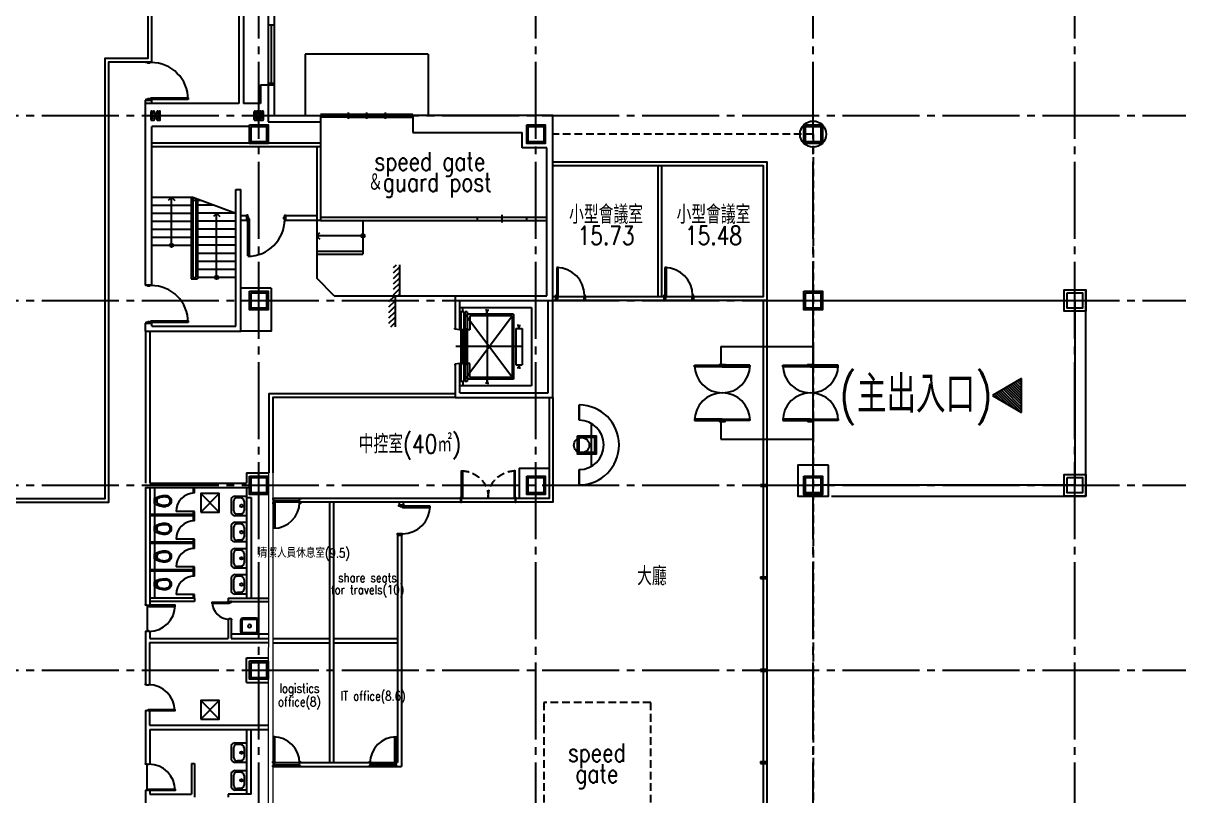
# Model space of a CAD drawing. Header units: millimetres. Extents: x -25195 to 195597, y 6477 to 112111.
# Drawn here: x 23595 to 27370, y 15942 to 18450 of the extents above; entities that cross this region are included whole.
import ezdxf
from ezdxf.enums import TextEntityAlignment as Align

# ---------------------------------------------------------------- set-up
doc = ezdxf.new("R2010")
doc.units = ezdxf.units.MM
doc.header["$LTSCALE"] = 100
doc.linetypes.add('X-N-FAB-L10$0$COL-CEN-LIN', pattern=[3.25, 2.5, -0.25, 0.25, -0.25])
doc.linetypes.add('X-N-FAB-L10$0$HIDDEN', pattern=[0.375, 0.25, -0.125])
for name, color, linetype in [('X-N-FAB-L10$0$08', 8, 'Continuous'), ('X-N-FAB-L10$0$4', 8, 'Continuous'), ('X-N-FAB-L10$0$A-WALL-IN', 8, 'Continuous'), ('X-N-FAB-L10$0$BLOCK', 8, 'Continuous'), ('X-N-FAB-L10$0$CCL', 8, 'X-N-FAB-L10$0$COL-CEN-LIN'), ('X-N-FAB-L10$0$COL-S', 8, 'Continuous'), ('X-N-FAB-L10$0$DOOR', 8, 'Continuous'), ('X-N-FAB-L10$0$TXT-CODE', 8, 'Continuous'), ('X-N-FAB-L10$0$WALL-RC', 8, 'Continuous'), ('X-N-FAB-L10$0$WIN-S', 8, 'Continuous')]:
    doc.layers.add(name, color=color, linetype=linetype)
doc.styles.add('X-N-FAB-L10$0$CHINA', font='simplex.shx', dxfattribs={"width": 0.75, "bigfont": 'chineset.shx'})
doc.dimstyles.new('X-N-FAB-L10$0$0-Defpoint', dxfattribs={"dimtxt": 15, "dimasz": 0.5, "dimexe": 0.5, "dimexo": 0.5, "dimgap": 0.5, "dimtad": 1, "dimdsep": 46, "dimtxsty": 'X-N-FAB-L10$0$CHINA', "dimblk": 'X-N-FAB-L10$0$_None', "dimcen": 10, "dimclrd": 256, "dimclre": 256, "dimclrt": 256, "dimadec": 0, "dimazin": 0, "dimtfac": 1, "dimtix": 1, "dimtmove": 2, "dimatfit": 3, "dimldrblk": 'X-N-FAB-L10$0$_None', "dimfxl": 0.5, "dimtolj": 1, "dimtzin": 0, "dimarcsym": 0})

# ---------------------------------------------------------------- blocks, each defined once
blk = doc.blocks.new('X-N-FAB-L10$0$A$C467ba2ca')
at = {"layer": 'X-N-FAB-L10$0$CCL'}
for p, q in [((-2650, 0), (-2650, 9160)), ((-1750, 0), (-1750, 9160)), ((-850, 0), (-850, 9160)), ((0, 0), (0, 9160)), ((-27730, 7550), (360, 7550)), ((-27730, 6950), (360, 6950)), ((-27730, 6350), (360, 6350)), ((-27730, 5750), (360, 5750))]:
    blk.add_line(p, q, dxfattribs=at)
at = {"layer": 'X-N-FAB-L10$0$COL-S'}
for points in [[(-2680, 7520), (-2620, 7520), (-2620, 7460), (-2680, 7460)], [(-2675, 7515), (-2625, 7515), (-2625, 7465), (-2675, 7465)], [(-1780, 7520), (-1720, 7520), (-1720, 7460), (-1780, 7460)], [(-1775, 7515), (-1725, 7515), (-1725, 7465), (-1775, 7465)], [(-880, 7520), (-820, 7520), (-820, 7460), (-880, 7460)], [(-875, 7515), (-825, 7515), (-825, 7465), (-875, 7465)], [(-35, 6985), (35, 6985), (35, 6915), (-35, 6915)], [(-2680, 6980), (-2620, 6980), (-2620, 6920), (-2680, 6920)], [(-2675, 6975), (-2625, 6975), (-2625, 6925), (-2675, 6925)], [(-880, 6980), (-820, 6980), (-820, 6920), (-880, 6920)], [(-875, 6975), (-825, 6975), (-825, 6925), (-875, 6925)], [(-25, 6975), (25, 6975), (25, 6925), (-25, 6925)], [(-2680, 6380), (-2620, 6380), (-2620, 6320), (-2680, 6320)], [(-1780, 6380), (-1720, 6380), (-1720, 6320), (-1780, 6320)], [(-880, 6380), (-820, 6380), (-820, 6320), (-880, 6320)], [(-35, 6385), (35, 6385), (35, 6315), (-35, 6315)], [(-2675, 6375), (-2625, 6375), (-2625, 6325), (-2675, 6325)], [(-1775, 6375), (-1725, 6375), (-1725, 6325), (-1775, 6325)], [(-875, 6375), (-825, 6375), (-825, 6325), (-875, 6325)], [(-25, 6375), (25, 6375), (25, 6325), (-25, 6325)], [(-2680, 5780), (-2620, 5780), (-2620, 5720), (-2680, 5720)], [(-2675, 5775), (-2625, 5775), (-2625, 5725), (-2675, 5725)]]:
    blk.add_lwpolyline(points, close=True, dxfattribs=at)
blk = doc.blocks.new('X-N-FAB-L10$0$A$C5b9bb6f0')
at = {"layer": 'X-N-FAB-L10$0$08'}
for p, q in [((26679.1, 9302), (26679.1, 9326)), ((26682.1, 9329), (26687.3, 9329)), ((26690.3, 9322.4), (26690.3, 9326)), ((26697.9, 9322.4), (26697.9, 9326)), ((26700.9, 9329), (26706.1, 9329)), ((26709.1, 9302), (26709.1, 9326)), ((27014.1, 9302), (27014.1, 9326)), ((27017.1, 9329), (27022.3, 9329)), ((27025.3, 9322.4), (27025.3, 9326)), ((27032.9, 9322.4), (27032.9, 9326)), ((27035.9, 9329), (27041.1, 9329)), ((27044.1, 9302), (27044.1, 9326)), ((26682.1, 9299), (26687.3, 9299)), ((26684.1, 9324), (26685.3, 9324)), ((26684.1, 9304), (26684.1, 9324)), ((26684.1, 9304), (26685.3, 9304)), ((26685.3, 9315.7), (26685.3, 9324)), ((26685.3, 9304), (26685.3, 9312.3)), ((26686.6, 9314.4), (26701.6, 9314.4)), ((26686.6, 9313.6), (26701.6, 9313.6)), ((26690.3, 9302), (26690.3, 9305.6)), ((26693.3, 9319.4), (26694.9, 9319.4)), ((26693.3, 9308.6), (26694.9, 9308.6)), ((26697.9, 9302), (26697.9, 9305.6)), ((26700.9, 9299), (26706.1, 9299)), ((26702.9, 9324), (26704.1, 9324)), ((26702.9, 9315.7), (26702.9, 9324)), ((26702.9, 9304), (26702.9, 9312.3)), ((26702.9, 9304), (26704.1, 9304)), ((26704.1, 9304), (26704.1, 9324)), ((27017.1, 9299), (27022.3, 9299)), ((27019.1, 9324), (27020.3, 9324)), ((27019.1, 9304), (27019.1, 9324)), ((27019.1, 9304), (27020.3, 9304)), ((27020.3, 9315.7), (27020.3, 9324)), ((27020.3, 9304), (27020.3, 9312.3)), ((27021.6, 9314.4), (27036.6, 9314.4)), ((27021.6, 9313.6), (27036.6, 9313.6)), ((27025.3, 9302), (27025.3, 9305.6)), ((27028.3, 9319.4), (27029.9, 9319.4)), ((27028.3, 9308.6), (27029.9, 9308.6)), ((27032.9, 9302), (27032.9, 9305.6)), ((27035.9, 9299), (27041.1, 9299)), ((27037.9, 9324), (27039.1, 9324)), ((27037.9, 9315.7), (27037.9, 9324)), ((27037.9, 9304), (27037.9, 9312.3)), ((27037.9, 9304), (27039.1, 9304)), ((27039.1, 9304), (27039.1, 9324)), ((26681.6, 9049), (26814.6, 9049)), ((26681.6, 9023), (26809.6, 9023)), ((26745.6, 9049), (26735, 9038.4)), ((26745.6, 8893), (26745.6, 9049)), ((26745.6, 9049), (26756.2, 9038.4)), ((26809.6, 9049), (26809.6, 8784)), ((26814.6, 9049), (26814.6, 8789)), ((26814.6, 9049), (26954.6, 8997)), ((26841.6, 9039), (26814.6, 9039)), ((26824.6, 9039), (26824.6, 8789)), ((26829.6, 9039), (26829.6, 8784)), ((26884.6, 9023), (26829.6, 9023)), ((26681.6, 8997), (26809.6, 8997)), ((26954.6, 8997), (26829.6, 8997)), ((26892.1, 8997), (26881.5, 8986.4)), ((26892.1, 8997), (26902.7, 8986.4)), ((26892.1, 8789), (26892.1, 8997)), ((26681.6, 8971), (26809.6, 8971)), ((26954.6, 8971), (26829.6, 8971)), ((26681.6, 8945), (26809.6, 8945)), ((26681.6, 8919), (26809.6, 8919)), ((26954.6, 8945), (26829.6, 8945)), ((26954.6, 8919), (26829.6, 8919)), ((26681.6, 8893), (26809.6, 8893)), ((26954.6, 8893), (26829.6, 8893)), ((27367.1, 8874), (27367.1, 8864)), ((26954.6, 8867), (26829.6, 8867)), ((26954.6, 8841), (26829.6, 8841)), ((26954.6, 8815), (26829.6, 8815)), ((27466.8, 8821), (27475.9, 8830.1)), ((27466.8, 8803.4), (27486.8, 8823.4)), ((27466.8, 8785.7), (27486.8, 8805.7)), ((27486.8, 8729), (27486.8, 8830.1)), ((26809.6, 8784), (26829.6, 8784)), ((26814.6, 8789), (26824.6, 8789)), ((26954.6, 8789), (26829.6, 8789)), ((27466.8, 8768), (27486.8, 8788)), ((27466.8, 8750.3), (27486.8, 8770.3)), ((27451.8, 8710.5), (27470.3, 8729)), ((27451.8, 8728.2), (27452.6, 8729)), ((27466.8, 8732.6), (27486.8, 8752.6)), ((27471.8, 8729), (27471.8, 8628)), ((27480.9, 8729), (27486.8, 8735)), ((29714.1, 8079), (29714.1, 8749)), ((27451.8, 8692.9), (27471.8, 8712.9)), ((27451.8, 8675.2), (27471.8, 8695.2)), ((27681.6, 8691.5), (27914.1, 8691.5)), ((27691.6, 8677), (27691.6, 8689)), ((27914.1, 8691.5), (27914.1, 8436.5)), ((27451.8, 8657.5), (27471.8, 8677.5)), ((27451.8, 8639.8), (27471.8, 8659.8)), ((27694.6, 8677), (27684.6, 8677)), ((27684.6, 8677), (27684.6, 8451)), ((27694.6, 8677), (27694.6, 8451)), ((27697.6, 8677), (27697.6, 8451)), ((27705.6, 8677), (27697.6, 8677)), ((27855.7, 8459), (27697.6, 8669.5)), ((27697.6, 8459), (27851.3, 8664)), ((27705.6, 8677), (27705.6, 8451)), ((27855.7, 8669), (27705.6, 8669)), ((27713.8, 8664), (27713.8, 8619)), ((27851.3, 8664), (27713.8, 8664)), ((27769.9, 8682), (27764.9, 8682)), ((27769.9, 8673), (27769.9, 8682)), ((27770.9, 8673), (27769.9, 8673)), ((27770.4, 8673), (27770.4, 8455)), ((27770.9, 8673), (27770.9, 8682)), ((27770.9, 8682), (27775.9, 8682)), ((27851.3, 8664), (27851.3, 8464)), ((27855.7, 8669), (27855.7, 8459)), ((26661.6, 8614.1), (26661.6, 8121)), ((26675.6, 8614.1), (26675.6, 8121)), ((27457.7, 8628), (27471.8, 8642.2)), ((27681.6, 8619), (27684.6, 8619)), ((27689.1, 8621), (27685.6, 8621)), ((27685.6, 8621), (27685.6, 8507)), ((27689.1, 8621), (27689.1, 8507)), ((27701.1, 8621), (27701.1, 8507)), ((27704.6, 8621), (27701.1, 8621)), ((27704.6, 8621), (27704.6, 8507)), ((27713.8, 8619), (27705.6, 8619)), ((27863.2, 8623), (27863.2, 8505)), ((27863.2, 8623), (27884.2, 8623)), ((27873.2, 8633), (27868.2, 8633)), ((27873.2, 8624), (27873.2, 8633)), ((27874.2, 8624), (27873.2, 8624)), ((27874.2, 8633), (27879.2, 8633)), ((27874.2, 8624), (27874.2, 8633)), ((27884.2, 8623), (27884.2, 8505)), ((27884.2, 8564), (27669.1, 8564)), ((27681.6, 8509), (27684.6, 8509)), ((27685.6, 8507), (27689.1, 8507)), ((27701.1, 8507), (27704.6, 8507)), ((27713.8, 8509), (27705.6, 8509)), ((27713.8, 8464), (27713.8, 8509)), ((27863.2, 8505), (27884.2, 8505)), ((27873.2, 8495), (27868.2, 8495)), ((27873.2, 8504), (27873.2, 8495)), ((27874.2, 8504), (27873.2, 8504)), ((27874.2, 8504), (27874.2, 8495)), ((27874.2, 8495), (27879.2, 8495)), ((27855.7, 8459), (27705.6, 8459)), ((27851.3, 8464), (27713.8, 8464)), ((29502.4, 8458.9), (29506, 8455.2)), ((27914.1, 8436.5), (27681.6, 8436.5)), ((27694.6, 8451), (27684.6, 8451)), ((27691.6, 8451), (27691.6, 8436.5)), ((27705.6, 8451), (27697.6, 8451)), ((27769.9, 8446), (27764.9, 8446)), ((27770.9, 8455), (27769.9, 8455)), ((27769.9, 8455), (27769.9, 8446)), ((27770.9, 8455), (27770.9, 8446)), ((27770.9, 8446), (27775.9, 8446)), ((29435.7, 8419.5), (29502.5, 8352.7)), ((29441.2, 8422.8), (29506, 8358)), ((29446.8, 8426.1), (29506, 8366.9)), ((29452.4, 8429.4), (29506, 8375.7)), ((29457.9, 8432.6), (29506, 8384.5)), ((29463.5, 8435.9), (29506, 8393.4)), ((29469.1, 8439.2), (29506, 8402.2)), ((29474.6, 8442.5), (29506, 8411.1)), ((29480.2, 8445.7), (29506, 8419.9)), ((29485.7, 8449), (29506, 8428.7)), ((29491.3, 8452.3), (29506, 8437.6)), ((29496.9, 8455.6), (29506, 8446.4)), ((29413.4, 8406.4), (29417.6, 8402.2)), ((29419, 8409.7), (29438.8, 8389.9)), ((29424.6, 8413), (29460.1, 8377.5)), ((29430.1, 8416.3), (29481.3, 8365.1)), ((26989.1, 8154), (27062.1, 8154.1)), ((26989.1, 8154), (26989.1, 8121)), ((26675.6, 8121), (26989.1, 8121)), ((26661.6, 8107), (27004.1, 8107)), ((26661.6, 8107), (26661.6, 7727)), ((26675.6, 8107), (26675.6, 7734)), ((26690.6, 8107), (26690.6, 8019)), ((26816.6, 8089), (26816.6, 8107)), ((26820.6, 8089), (26820.6, 8107)), ((26900.6, 8087), (26840.6, 8027)), ((26840.6, 8087), (26900.6, 8027)), ((26952.7, 8078.9), (26989.1, 8078.9)), ((26989.1, 8107), (26989.1, 8074)), ((26989.1, 8078.9), (26989.1, 8015.2)), ((27054.1, 8107), (27059.1, 8107)), ((28889.1, 8079), (29714.1, 8079)), ((26690.6, 8055), (26690.6, 8071)), ((26696.6, 8066), (26692.6, 8066)), ((26692.6, 8066), (26692.6, 8060)), ((26692.6, 8060), (26696.6, 8060)), ((26696.6, 8060), (26696.6, 8066)), ((26939.1, 8069.8), (26939.1, 8024.3)), ((26948.2, 8030.5), (26948.2, 8063.6)), ((26972.5, 8072.3), (26959.3, 8073.7)), ((26981.5, 8062.2), (26981.5, 8031.8)), ((26989.1, 8074), (27004.1, 8074)), ((26989.1, 8059), (26989.1, 7747)), ((27004.1, 8074), (27004.1, 7747)), ((26820.6, 8019), (26675.6, 8019)), ((26820.6, 8015), (26675.6, 8015)), ((26690.6, 8015), (26690.6, 7929)), ((26820.6, 8029), (26760.6, 8029)), ((26816.6, 8019), (26816.6, 8029)), ((26816.6, 7999), (26816.6, 8015)), ((26820.6, 8015), (26820.6, 8029)), ((26820.6, 7999), (26820.6, 8015)), ((26989.1, 8015.2), (26952.7, 8015.2)), ((26972.5, 8021.8), (26959.3, 8020.4)), ((26690.6, 7965), (26690.6, 7981)), ((26696.6, 7976), (26692.6, 7976)), ((26692.6, 7976), (26692.6, 7970)), ((26692.6, 7970), (26696.6, 7970)), ((26696.6, 7970), (26696.6, 7976)), ((26939.1, 7984.8), (26939.1, 7939.3)), ((26948.2, 7945.5), (26948.2, 7978.6)), ((26952.7, 7993.9), (26989.1, 7993.9)), ((26972.5, 7987.3), (26959.3, 7988.7)), ((26981.5, 7977.2), (26981.5, 7946.8)), ((26989.1, 7993.9), (26989.1, 7930.2)), ((26820.6, 7929), (26675.6, 7929)), ((26820.6, 7939), (26760.6, 7939)), ((26816.6, 7929), (26816.6, 7939)), ((26820.6, 7925), (26820.6, 7939)), ((26989.1, 7930.2), (26952.7, 7930.2)), ((26972.5, 7936.8), (26959.3, 7935.4)), ((26820.6, 7925), (26675.6, 7925)), ((26690.6, 7925), (26690.6, 7839)), ((26690.6, 7875), (26690.6, 7891)), ((26816.6, 7909), (26816.6, 7925)), ((26820.6, 7909), (26820.6, 7925)), ((26939.1, 7899.8), (26939.1, 7854.3)), ((26948.2, 7860.5), (26948.2, 7893.6)), ((26952.7, 7908.9), (26989.1, 7908.9)), ((26972.5, 7902.3), (26959.3, 7903.7)), ((26981.5, 7892.2), (26981.5, 7861.8)), ((26989.1, 7908.9), (26989.1, 7845.2)), ((26696.6, 7886), (26692.6, 7886)), ((26692.6, 7886), (26692.6, 7880)), ((26692.6, 7880), (26696.6, 7880)), ((26696.6, 7880), (26696.6, 7886)), ((26820.6, 7839), (26675.6, 7839)), ((26820.6, 7835), (26675.6, 7835)), ((26690.6, 7835), (26690.6, 7747)), ((26820.6, 7849), (26760.6, 7849)), ((26816.6, 7839), (26816.6, 7849)), ((26816.6, 7819), (26816.6, 7835)), ((26820.6, 7835), (26820.6, 7849)), ((26820.6, 7819), (26820.6, 7835)), ((26939.1, 7814.8), (26939.1, 7769.3)), ((26989.1, 7845.2), (26952.7, 7845.2)), ((26952.7, 7823.9), (26989.1, 7823.9)), ((26972.5, 7851.8), (26959.3, 7850.4)), ((26972.5, 7817.3), (26959.3, 7818.7)), ((26989.1, 7823.9), (26989.1, 7760.2)), ((26690.6, 7785), (26690.6, 7801)), ((26696.6, 7796), (26692.6, 7796)), ((26692.6, 7796), (26692.6, 7790)), ((26692.6, 7790), (26696.6, 7790)), ((26696.6, 7790), (26696.6, 7796)), ((26948.2, 7775.5), (26948.2, 7808.6)), ((26981.5, 7807.2), (26981.5, 7776.8)), ((26820.6, 7747), (26675.6, 7747)), ((26820.6, 7759), (26760.6, 7759)), ((26816.6, 7747), (26816.6, 7759)), ((26820.6, 7747), (26820.6, 7759)), ((26820.6, 7747), (26820.6, 7737)), ((26929.1, 7747), (27059.1, 7747)), ((26929.1, 7747), (26929.1, 7737)), ((26989.1, 7760.2), (26952.7, 7760.2)), ((26972.5, 7766.8), (26959.3, 7765.4)), ((26666.6, 7723), (26666.6, 7641)), ((26820.6, 7737), (26675.6, 7737)), ((26675.6, 7737), (26675.6, 7727)), ((26929.1, 7737), (27059.1, 7737)), ((26929.1, 7677), (26929.1, 7617)), ((26939.1, 7677), (26939.1, 7617)), ((26970, 7675.7), (26970, 7638.3)), ((26974.2, 7675.7), (26974.2, 7638.3)), ((27022, 7682), (26976.2, 7682)), ((27022, 7677.8), (26976.2, 7677.8)), ((27024.1, 7638.3), (27024.1, 7675.7)), ((27028.2, 7638.3), (27028.2, 7675.7)), ((26661.6, 7637), (26661.6, 7469)), ((26675.6, 7637), (26675.6, 7617)), ((26939.1, 7632), (27059.1, 7632)), ((26976.2, 7636.2), (27022, 7636.2)), ((26976.2, 7632), (27022, 7632)), ((26674.6, 7603), (27059.1, 7603)), ((26674.6, 7603), (26674.6, 7469)), ((26675.6, 7617), (26929.1, 7617)), ((26939.1, 7617), (27059.1, 7617)), ((26989.1, 7554), (27059.1, 7554)), ((26989.1, 7474), (26989.1, 7554)), ((26989.1, 7474), (27059.1, 7474)), ((26900.6, 7415), (26840.6, 7355)), ((26840.6, 7415), (26900.6, 7355)), ((26661.6, 7379), (26661.6, 7211)), ((26674.6, 7379), (26674.6, 7335)), ((26674.6, 7335), (27059.1, 7335)), ((26675.6, 7321), (27059.1, 7321)), ((26675.6, 7321), (26675.6, 7211)), ((26989.1, 7321), (26989.1, 7111)), ((27004.1, 7111), (27004.1, 7321)), ((26939.1, 7268.8), (26939.1, 7223.3)), ((26948.2, 7229.5), (26948.2, 7262.6)), ((26952.7, 7277.9), (26989.1, 7277.9)), ((26972.5, 7271.3), (26959.3, 7272.7)), ((26981.5, 7261.2), (26981.5, 7230.8)), ((26989.1, 7277.9), (26989.1, 7214.2)), ((26810.6, 7211), (26810.6, 7111)), ((26810.6, 7211), (26820.6, 7211)), ((26820.6, 7211), (26820.6, 7101)), ((26989.1, 7214.2), (26952.7, 7214.2)), ((26972.5, 7220.8), (26959.3, 7219.4)), ((26666.6, 7125), (26666.6, 7207)), ((26939.1, 7178.8), (26939.1, 7133.3)), ((26948.2, 7139.5), (26948.2, 7172.6)), ((26952.7, 7187.9), (26989.1, 7187.9)), ((26972.5, 7181.3), (26959.3, 7182.7)), ((26989.1, 7187.9), (26989.1, 7124.2)), ((26981.5, 7171.2), (26981.5, 7140.8)), ((26661.6, 7121), (26661.6, 6763.4)), ((26675.6, 7121), (26675.6, 7111)), ((26675.6, 7111), (26810.6, 7111)), ((27004.1, 7111), (26929.1, 7111)), ((26929.1, 7111), (26929.1, 7101)), ((26989.1, 7124.2), (26952.7, 7124.2)), ((26972.5, 7130.8), (26959.3, 7129.4))]:
    blk.add_line(p, q, dxfattribs=at)
at = {"layer": 'X-N-FAB-L10$0$08', "linetype": 'X-N-FAB-L10$0$HIDDEN'}
blk.add_line((28829.1, 9254), (28829.1, 6962), dxfattribs=at)
at = {"layer": 'X-N-FAB-L10$0$08', "extrusion": (0, 0, -1)}
for p, q in [((29506, 8461), (29411.9, 8405.6)), ((29506, 8350.7), (29506, 8461)), ((29411.9, 8405.6), (29506, 8350.7))]:
    blk.add_line(p, q, dxfattribs=at)
at = {"layer": 'X-N-FAB-L10$0$08', "linetype": 'X-N-FAB-L10$0$HIDDEN'}
blk.add_lwpolyline([(28829.1, 9254), (27984.1, 9254)], dxfattribs=at)
at = {"layer": 'X-N-FAB-L10$0$08'}
for points in [[(28800.6, 9282.5), (28857.6, 9282.5), (28857.6, 9225.5), (28800.6, 9225.5)], [(28804.1, 9279), (28854.1, 9279), (28854.1, 9229), (28804.1, 9229)], [(29714.1, 8679), (29644.1, 8679), (29644.1, 8749), (29714.1, 8749)], [(29654.1, 8739), (29704.1, 8739), (29704.1, 8689), (29654.1, 8689)], [(28829.1, 8714), (29679.1, 8714), (29679.1, 8114), (28829.1, 8114)], [(28879.1, 8179), (28779.1, 8179), (28779.1, 8079), (28879.1, 8079)], [(26999.1, 8144), (27059.1, 8144), (27059.1, 8084), (26999.1, 8084)], [(27004.1, 8139), (27054.1, 8139), (27054.1, 8089), (27004.1, 8089)], [(29714.1, 8079), (29644.1, 8079), (29644.1, 8149), (29714.1, 8149)], [(29654.1, 8139), (29704.1, 8139), (29704.1, 8089), (29654.1, 8089)], [(26672.1, 7724.5), (26672.1, 7720.5), (26757.1, 7720.5), (26757.1, 7724.5)], [(26932.6, 7734.5), (26932.6, 7730.5), (26877.6, 7730.5), (26877.6, 7734.5)], [(26671.1, 7381.5), (26671.1, 7385.5), (26756.1, 7385.5), (26756.1, 7381.5)], [(26672.1, 7123.5), (26672.1, 7127.5), (26757.1, 7127.5), (26757.1, 7123.5)]]:
    blk.add_lwpolyline(points, close=True, dxfattribs=at)
at = {"layer": 'X-N-FAB-L10$0$08', "flags": 128}
for points in [[(26840.6, 8027), (26900.6, 8027), (26900.6, 8087), (26840.6, 8087)], [(26840.6, 7355), (26900.6, 7355), (26900.6, 7415), (26840.6, 7415)]]:
    blk.add_lwpolyline(points, close=True, dxfattribs=at)
at = {"layer": 'X-N-FAB-L10$0$08'}
for points in [[(26673.4, 7727), (26676.6, 7727), (26676.6, 7724.5), (26672.1, 7724.5), (26672.1, 7723), (26666.6, 7723), (26666.6, 7724.5), (26660.6, 7724.5), (26660.6, 7727), (26663.8, 7727)], [(26931.3, 7737), (26928.1, 7737), (26928.1, 7734.5), (26932.6, 7734.5), (26932.6, 7733), (26938.1, 7733), (26938.1, 7734.5), (26940.1, 7734.5), (26940.1, 7737), (26936.9, 7737)], [(26931.3, 7677), (26928.1, 7677), (26928.1, 7679.5), (26932.6, 7679.5), (26932.6, 7681), (26938.1, 7681), (26938.1, 7679.5), (26940.1, 7679.5), (26940.1, 7677), (26936.9, 7677)], [(26673.4, 7637), (26676.6, 7637), (26676.6, 7639.5), (26672.1, 7639.5), (26672.1, 7641), (26666.6, 7641), (26666.6, 7639.5), (26660.6, 7639.5), (26660.6, 7637), (26663.8, 7637)], [(26672.4, 7469), (26675.6, 7469), (26675.6, 7466.5), (26671.1, 7466.5), (26671.1, 7465), (26665.6, 7465), (26665.6, 7466.5), (26660.6, 7466.5), (26660.6, 7469), (26663.8, 7469)], [(26672.4, 7379), (26675.6, 7379), (26675.6, 7381.5), (26671.1, 7381.5), (26671.1, 7383), (26665.6, 7383), (26665.6, 7381.5), (26660.6, 7381.5), (26660.6, 7379), (26663.8, 7379)], [(26673.4, 7211), (26676.6, 7211), (26676.6, 7208.5), (26672.1, 7208.5), (26672.1, 7207), (26666.6, 7207), (26666.6, 7208.5), (26660.6, 7208.5), (26660.6, 7211), (26663.8, 7211)], [(26673.4, 7121), (26676.6, 7121), (26676.6, 7123.5), (26672.1, 7123.5), (26672.1, 7125), (26666.6, 7125), (26666.6, 7123.5), (26660.6, 7123.5), (26660.6, 7121), (26663.8, 7121)]]:
    blk.add_lwpolyline(points, dxfattribs=at)
for centre, radius in [((28829.1, 9254), 42.5), ((28829.1, 9254), 42.5), ((26745.6, 8893), 6), ((26892.1, 8789), 6)]:
    blk.add_circle(centre, radius, dxfattribs=at)
for centre, radius, start, end in [((26682.1, 9326), 3, 90, 180), ((26687.3, 9326), 3, 0, 90), ((26700.9, 9326), 3, 90, 180), ((26706.1, 9326), 3, 0, 90), ((27017.1, 9326), 3, 90, 180), ((27022.3, 9326), 3, 0, 90), ((27035.9, 9326), 3, 90, 180), ((27041.1, 9326), 3, 0, 90), ((26682.1, 9302), 3, 180, 270), ((26686.6, 9315.7), 1.3, 180, 270), ((26686.6, 9312.3), 1.3, 90, 180), ((26687.3, 9302), 3, 270, 0), ((26693.3, 9322.4), 3, 180, 270), ((26693.3, 9305.6), 3, 90, 180), ((26694.9, 9322.4), 3, 270, 0), ((26694.9, 9305.6), 3, 0, 90), ((26700.9, 9302), 3, 180, 270), ((26701.6, 9315.7), 1.3, 270, 0), ((26701.6, 9312.3), 1.3, 0, 90), ((26706.1, 9302), 3, 270, 0), ((27017.1, 9302), 3, 180, 270), ((27021.6, 9315.7), 1.3, 180, 270), ((27021.6, 9312.3), 1.3, 90, 180), ((27022.3, 9302), 3, 270, 0), ((27028.3, 9322.4), 3, 180, 270), ((27028.3, 9305.6), 3, 90, 180), ((27029.9, 9322.4), 3, 270, 0), ((27029.9, 9305.6), 3, 0, 90), ((27035.9, 9302), 3, 180, 270), ((27036.6, 9315.7), 1.3, 270, 0), ((27036.6, 9312.3), 1.3, 0, 90), ((27041.1, 9302), 3, 270, 0), ((26820.6, 8029), 60, 90, 180), ((26820.6, 7939), 60, 90, 180), ((26820.6, 7849), 60, 90, 180), ((26820.6, 7759), 60, 90, 180), ((26672.1, 7724.5), 85, 270, 0), ((26932.6, 7734.5), 55, 180, 270), ((26671.1, 7381.5), 85, 0, 90), ((26672.1, 7123.5), 85, 0, 90)]:
    blk.add_arc(centre, radius, start, end, dxfattribs=at)
at = {"layer": 'X-N-FAB-L10$0$08', "extrusion": (0, 0, -1)}
for centre, major_axis, start_param, end_param in [((26724.4, 8019.4), (-43.6, 43.6), 0.206884, 0.822018), ((26726.6, 8063), (12.7, 12.7), 5.497787, 8.63938), ((26710.7, 8063), (8.5, 8.5), 2.525388, 5.328594), ((26724.4, 8019.4), (-40.8, 40.8), 0.509132, 0.822018), ((26726.6, 8063), (9.9, 9.9), 5.497787, 8.63938), ((26724.4, 7929.4), (-43.6, 43.6), 0.206884, 0.822018), ((26710.7, 7973), (8.5, 8.5), 2.525388, 5.328594), ((26724.4, 7929.4), (-40.8, 40.8), 0.509132, 0.822018), ((26726.6, 7973), (12.7, 12.7), 5.497787, 8.63938), ((26726.6, 7973), (9.9, 9.9), 5.497787, 8.63938), ((26724.4, 7839.4), (-43.6, 43.6), 0.206884, 0.822018), ((26710.7, 7883), (8.5, 8.5), 2.525388, 5.328594), ((26724.4, 7839.4), (-40.8, 40.8), 0.509132, 0.822018), ((26726.6, 7883), (12.7, 12.7), 5.497787, 8.63938), ((26726.6, 7883), (9.9, 9.9), 5.497787, 8.63938), ((26724.4, 7749.4), (-43.6, 43.6), 0.206884, 0.822018), ((26710.7, 7793), (8.5, 8.5), 2.525388, 5.328594), ((26724.4, 7749.4), (-40.8, 40.8), 0.509132, 0.822018), ((26726.6, 7793), (12.7, 12.7), 5.497787, 8.63938), ((26726.6, 7793), (9.9, 9.9), 5.497787, 8.63938)]:
    blk.add_ellipse(centre, major_axis=major_axis, ratio=1, start_param=start_param, end_param=end_param, dxfattribs=at)
at = {"layer": 'X-N-FAB-L10$0$08'}
for centre, major_axis, start_param, end_param in [((26953.8, 8062.5), (11.6, 11.6), 0.849802, 1.897), ((26724.4, 8106.7), (-43.6, 43.6), 1.777681, 2.392815), ((26724.4, 8106.7), (-40.8, 40.8), 2.079929, 2.392815), ((26958.3, 8063.6), (7.16, 7.16), 0.682044, 2.356194), ((26971.4, 8062.2), (7.16, 7.16), 5.497787, 6.96523), ((26953.8, 8031.6), (-11.6, 11.6), 1.244593, 2.291791), ((26958.3, 8030.5), (7.16, 7.16), 2.356194, 4.030345), ((26971.4, 8031.8), (-7.16, 7.16), 2.459548, 3.926991), ((26953.8, 7977.5), (11.6, 11.6), 0.849802, 1.897), ((26958.3, 7978.6), (7.16, 7.16), 0.682044, 2.356194), ((26971.4, 7977.2), (7.16, 7.16), 5.497787, 6.96523), ((26724.4, 8016.7), (-43.6, 43.6), 1.777681, 2.392815), ((26724.4, 8016.7), (-40.8, 40.8), 2.079929, 2.392815), ((26953.8, 7946.6), (-11.6, 11.6), 1.244593, 2.291791), ((26958.3, 7945.5), (7.16, 7.16), 2.356194, 4.030345), ((26971.4, 7946.8), (-7.16, 7.16), 2.459548, 3.926991), ((26953.8, 7892.5), (11.6, 11.6), 0.849802, 1.897), ((26958.3, 7893.6), (7.16, 7.16), 0.682044, 2.356194), ((26971.4, 7892.2), (7.16, 7.16), 5.497787, 6.96523), ((26724.4, 7926.7), (-43.6, 43.6), 1.777681, 2.392815), ((26724.4, 7926.7), (-40.8, 40.8), 2.079929, 2.392815), ((26953.8, 7861.6), (-11.6, 11.6), 1.244593, 2.291791), ((26958.3, 7860.5), (7.16, 7.16), 2.356194, 4.030345), ((26971.4, 7861.8), (-7.16, 7.16), 2.459548, 3.926991), ((26953.8, 7807.5), (11.6, 11.6), 0.849802, 1.897), ((26958.3, 7808.6), (7.16, 7.16), 0.682044, 2.356194), ((26971.4, 7807.2), (7.16, 7.16), 5.497787, 6.96523), ((26724.4, 7836.7), (-43.6, 43.6), 1.777681, 2.392815), ((26724.4, 7836.7), (-40.8, 40.8), 2.079929, 2.392815), ((26971.4, 7776.8), (-7.16, 7.16), 2.459548, 3.926991), ((26953.8, 7776.6), (-11.6, 11.6), 1.244593, 2.291791), ((26958.3, 7775.5), (7.16, 7.16), 2.356194, 4.030345), ((26976.2, 7675.7), (4.41, 4.41), 0.785398, 2.356194), ((26976.2, 7675.7), (-1.47, 1.47), -0.785398, 0.785398), ((27022, 7675.7), (-4.41, 4.41), 3.926991, 5.497787), ((27022, 7675.7), (1.47, 1.47), 5.497787, 7.068583), ((26976.2, 7638.3), (-4.41, 4.41), 0.785398, 2.356194), ((26976.2, 7638.3), (-1.47, 1.47), 0.785398, 2.356194), ((27022, 7638.3), (1.47, 1.47), 3.926991, 5.497787), ((27022, 7638.3), (4.41, 4.41), 3.926991, 5.497787), ((26953.8, 7261.5), (11.6, 11.6), 0.849802, 1.897), ((26958.3, 7262.6), (7.16, 7.16), 0.682044, 2.356194), ((26971.4, 7261.2), (7.16, 7.16), 5.497787, 6.96523), ((26953.8, 7230.6), (-11.6, 11.6), 1.244593, 2.291791), ((26958.3, 7229.5), (7.16, 7.16), 2.356194, 4.030345), ((26971.4, 7230.8), (-7.16, 7.16), 2.459548, 3.926991), ((26953.8, 7171.5), (11.6, 11.6), 0.849802, 1.897), ((26958.3, 7172.6), (7.16, 7.16), 0.682044, 2.356194), ((26971.4, 7171.2), (7.16, 7.16), 5.497787, 6.96523), ((26958.3, 7139.5), (7.16, 7.16), 2.356194, 4.030345), ((26971.4, 7140.8), (-7.16, 7.16), 2.459548, 3.926991), ((26953.8, 7140.6), (-11.6, 11.6), 1.244593, 2.291791)]:
    blk.add_ellipse(centre, major_axis=major_axis, ratio=1, start_param=start_param, end_param=end_param, dxfattribs=at)
for centre in [(26972.8, 8047), (26972.8, 7962), (26972.8, 7877), (26972.8, 7792), (26972.8, 7246), (26972.8, 7156)]:
    blk.add_ellipse(centre, major_axis=(2.9, 2.9), ratio=1, dxfattribs=at)
at = {"layer": 'X-N-FAB-L10$0$08', "extrusion": (0, 0, -1)}
blk.add_ellipse((26999.1, 7657), major_axis=(-3.68, 3.68), ratio=1, dxfattribs=at)
at = {"layer": 'X-N-FAB-L10$0$08'}
for p in [(26694.1, 9314), (27029.1, 9314)]:
    blk.add_point(p, dxfattribs=at)
at = {"layer": 'X-N-FAB-L10$0$4'}
for p, q in [((27217.1, 8974), (27217.1, 8874)), ((27367.1, 8974), (27367.1, 8874)), ((27217.1, 8924), (27227.7, 8934.6)), ((27367.1, 8924), (27217.1, 8924)), ((27217.1, 8924), (27227.7, 8913.4)), ((27217.1, 8874), (27367.1, 8874)), ((27217.1, 8874), (27217.1, 8786)), ((27217.1, 8864), (27367.1, 8864)), ((27274.1, 8729), (27217.1, 8786)), ((27274.1, 8729), (27666.6, 8729))]:
    blk.add_line(p, q, dxfattribs=at)
blk.add_circle((27367.1, 8924), 6, dxfattribs=at)
at = {"layer": 'X-N-FAB-L10$0$A-WALL-IN'}
for p, q in [((27229.1, 9314), (27229.1, 8974)), ((26681.6, 9226), (26999.1, 9226)), ((26681.6, 9214), (27229.1, 9214)), ((27059.1, 9226), (27229.1, 9226)), ((27217.1, 9214), (27217.1, 8974)), ((26990.6, 8989), (26970.6, 8989)), ((27217.1, 8989), (27115.6, 8989)), ((26990.6, 8974), (26970.6, 8974)), ((27217.1, 8974), (27115.6, 8974)), ((27229.1, 8984), (27739.1, 8984)), ((27229.1, 8974), (27739.1, 8974)), ((27739.1, 8974), (27739.1, 8984)), ((27899.1, 8984), (27964.1, 8984)), ((27899.1, 8974), (27899.1, 8984)), ((27899.1, 8974), (27964.1, 8974)), ((27069.1, 8754), (26970.6, 8754)), ((27874.1, 8169), (27972.1, 8169)), ((27874.1, 8169), (27874.1, 8071))]:
    blk.add_line(p, q, dxfattribs=at)
at = {"layer": 'X-N-FAB-L10$0$A-WALL-IN', "lineweight": 0}
for p, q in [((27059.1, 6299), (27062.1, 8154)), ((27074.1, 8154), (27074.1, 6272))]:
    blk.add_line(p, q, dxfattribs=at)
at = {"layer": 'X-N-FAB-L10$0$A-WALL-IN'}
blk.add_lwpolyline([(27069.1, 8754), (27069.1, 8614), (26970.6, 8614)], dxfattribs=at)
at = {"layer": 'X-N-FAB-L10$0$DOOR'}
for p, q in [((27579.1, 9514), (27179.1, 9514)), ((27179.1, 9514), (27179.1, 9314)), ((27579.1, 9514), (27579.1, 9314)), ((27229.1, 9319.3), (27529.1, 9319.3)), ((27229.1, 9314), (27319.1, 9314)), ((27319.1, 9309), (27229.1, 9309)), ((27319.1, 9324), (27319.1, 9304)), ((27319.1, 9309), (27439.1, 9309)), ((27379.1, 9324), (27379.1, 9304)), ((27439.1, 9324), (27439.1, 9304)), ((27439.1, 9314), (27529.1, 9314)), ((27439.1, 9309), (27529.1, 9309)), ((26990.6, 8974), (26990.6, 8989)), ((26990.6, 8989), (26990.6, 8974)), ((27115.6, 8974), (27115.6, 8989)), ((27739.1, 8984), (27899.1, 8984)), ((27739.1, 8974), (27899.1, 8974)), ((28529.1, 8564), (28829.1, 8564)), ((28529.1, 8564), (28529.1, 8506.5)), ((28679.1, 8564), (28829.1, 8564)), ((28829.1, 8564), (28829.1, 8506.5)), ((28529.1, 8506.5), (28539.1, 8506.5)), ((28819.1, 8506.5), (28829.1, 8506.5)), ((28529.1, 8321.5), (28529.1, 8264)), ((28529.1, 8321.5), (28539.1, 8321.5)), ((28812.1, 8321.5), (28829.1, 8321.5)), ((28829.1, 8321.5), (28829.1, 8264)), ((28529.1, 8264), (28829.1, 8264)), ((28679.1, 8264), (28829.1, 8264))]:
    blk.add_line(p, q, dxfattribs=at)
for points in [[(26677.4, 9489), (26680.6, 9489), (26680.6, 9486.5), (26674.6, 9486.5), (26674.6, 9484), (26668.6, 9484), (26668.6, 9486.5), (26662.6, 9486.5), (26662.6, 9489), (26665.8, 9489)], [(26677.4, 9364), (26680.6, 9364), (26680.6, 9366.5), (26674.6, 9366.5), (26674.6, 9369), (26668.6, 9369), (26668.6, 9366.5), (26662.6, 9366.5), (26662.6, 9364), (26665.8, 9364)], [(26799.5, 9366.5), (26679.6, 9366.5), (26679.6, 9371.5), (26799.5, 9371.5)], [(26990.6, 8975.7), (26990.6, 8972.5), (26993.1, 8972.5), (26993.1, 8978.5), (26995.6, 8978.5), (26995.6, 8984.5), (26993.1, 8984.5), (26993.1, 8990.5), (26990.6, 8990.5), (26990.6, 8987.3)], [(27115.6, 8975.7), (27115.6, 8972.5), (27113.1, 8972.5), (27113.1, 8978.5), (27110.6, 8978.5), (27110.6, 8984.5), (27113.1, 8984.5), (27113.1, 8990.5), (27115.6, 8990.5), (27115.6, 8987.3)], [(26993.1, 8858.6), (26993.1, 8978.5), (26998.1, 8978.5), (26998.1, 8858.6)], [(26677.4, 8765.1), (26680.6, 8765.1), (26680.6, 8762.6), (26674.6, 8762.6), (26674.6, 8760.1), (26668.6, 8760.1), (26668.6, 8762.6), (26662.6, 8762.6), (26662.6, 8765.1), (26665.8, 8765.1)], [(26677.4, 8640.1), (26680.6, 8640.1), (26680.6, 8642.6), (26674.6, 8642.6), (26674.6, 8645.1), (26668.6, 8645.1), (26668.6, 8642.6), (26662.6, 8642.6), (26662.6, 8640.1), (26665.8, 8640.1)], [(26799.5, 8642.6), (26679.6, 8642.6), (26679.6, 8647.6), (26799.5, 8647.6)], [(28444.2, 8504), (28534.1, 8504), (28534.1, 8499), (28444.2, 8499)], [(28539.9, 8506.5), (28543.1, 8506.5), (28543.1, 8504), (28537.1, 8504), (28537.1, 8501.5), (28531.1, 8501.5), (28531.1, 8504), (28525.1, 8504), (28525.1, 8506.5), (28528.3, 8506.5)], [(28624, 8504), (28534.1, 8504), (28534.1, 8499), (28624, 8499)], [(28730.7, 8504), (28820.6, 8504), (28820.6, 8499), (28730.7, 8499)], [(28826.4, 8506.5), (28829.6, 8506.5), (28829.6, 8504), (28823.6, 8504), (28823.6, 8501.5), (28817.6, 8501.5), (28817.6, 8504), (28811.6, 8504), (28811.6, 8506.5), (28814.8, 8506.5)], [(28910.5, 8504), (28820.6, 8504), (28820.6, 8499), (28910.5, 8499)], [(28444.2, 8324), (28534.1, 8324), (28534.1, 8329), (28444.2, 8329)], [(28539.9, 8321.5), (28543.1, 8321.5), (28543.1, 8324), (28537.1, 8324), (28537.1, 8326.5), (28531.1, 8326.5), (28531.1, 8324), (28525.1, 8324), (28525.1, 8321.5), (28528.3, 8321.5)], [(28624, 8324), (28534.1, 8324), (28534.1, 8329), (28624, 8329)], [(28730.7, 8324), (28820.6, 8324), (28820.6, 8329), (28730.7, 8329)], [(28826.4, 8321.5), (28829.6, 8321.5), (28829.6, 8324), (28823.6, 8324), (28823.6, 8326.5), (28817.6, 8326.5), (28817.6, 8324), (28811.6, 8324), (28811.6, 8321.5), (28814.8, 8321.5)], [(28910.5, 8324), (28820.6, 8324), (28820.6, 8329), (28910.5, 8329)]]:
    blk.add_lwpolyline(points, close=True, dxfattribs=at)
for centre, radius, start, end in [((26679.6, 9366.5), 120, 0, 90), ((26993.1, 8977.5), 120, 270, 0), ((26679.6, 8642.6), 120, 0, 90), ((28534.1, 8504), 90, 180, 270), ((28534.1, 8504), 90, 270, 0), ((28820.6, 8504), 90, 180, 270), ((28820.6, 8504), 90, 270, 0), ((28534.1, 8324), 90, 90, 180), ((28534.1, 8324), 90, 0, 90), ((28820.6, 8324), 90, 90, 180), ((28820.6, 8324), 90, 0, 90)]:
    blk.add_arc(centre, radius, start, end, dxfattribs=at)
at = {"layer": 'X-N-FAB-L10$0$WALL-RC'}
for p, q in [((26964.1, 9954), (26964.1, 9354)), ((26979.1, 9849), (26979.1, 9354)), ((27034.1, 9414), (27034.1, 9354)), ((27034.1, 9414), (27079.1, 9414)), ((27059.1, 9414), (27059.1, 9294)), ((27079.1, 9414), (27079.1, 9314)), ((26661.6, 9364), (26681.6, 9364)), ((26661.6, 9354), (26661.6, 9364)), ((26681.6, 9354), (26681.6, 9364)), ((26964.1, 9354), (26661.6, 9354)), ((26661.6, 8765.1), (26661.6, 9354)), ((27034.1, 9354), (26979.1, 9354)), ((27059.1, 9294), (27229.1, 9294)), ((27079.1, 9314), (27229.1, 9314)), ((27984.1, 9314), (27529.1, 9314)), ((27529.1, 9314), (27529.1, 9259)), ((27984.1, 8718.5), (27984.1, 9314)), ((26681.6, 8765.1), (26681.6, 9279)), ((26999.1, 9279), (26681.6, 9279)), ((27529.1, 9259), (27884.1, 9259)), ((27884.1, 9209), (27884.1, 9259)), ((27964.1, 9209), (27884.1, 9209)), ((27964.1, 8729), (27964.1, 9209)), ((26954.6, 8630.1), (26954.6, 9074)), ((26954.6, 9074), (26970.6, 9074)), ((26970.6, 8614.1), (26970.6, 9074)), ((27229.1, 8974), (27217.1, 8974)), ((26661.6, 8765.1), (26681.6, 8765.1)), ((27666.6, 8729), (27964.1, 8729)), ((27666.6, 8729), (27666.6, 8624)), ((27681.6, 8714), (27969.1, 8714)), ((27681.6, 8619), (27681.6, 8714)), ((27969.1, 8414), (27969.1, 8714)), ((27984.1, 8399), (27984.1, 8718.5)), ((26661.6, 8614.1), (26661.6, 8640.1)), ((26661.6, 8640.1), (26681.6, 8640.1)), ((26661.6, 8614.1), (26970.6, 8614.1)), ((26681.6, 8630.1), (26681.6, 8640.1)), ((26681.6, 8630.1), (26954.6, 8630.1)), ((27665.6, 8624), (27666.6, 8624)), ((27665.6, 8621), (27665.6, 8624)), ((27681.6, 8619), (27665.6, 8621)), ((27681.6, 8509), (27665.6, 8507)), ((27665.6, 8507), (27665.6, 8504)), ((27665.6, 8504), (27666.6, 8504)), ((27666.6, 8504), (27666.6, 8399)), ((27681.6, 8414), (27681.6, 8509)), ((27666.6, 8399), (27984.1, 8399)), ((27681.6, 8414), (27969.1, 8414))]:
    blk.add_line(p, q, dxfattribs=at)
at = {"layer": 'X-N-FAB-L10$0$WIN-S'}
for p, q in [((27059.1, 9814), (27059.1, 9414)), ((27079.1, 9814), (27079.1, 9414)), ((27059.1, 9609), (27079.1, 9609)), ((27069.1, 9609), (27069.1, 9419)), ((27059.1, 9419), (27079.1, 9419)), ((27059.6, 9414), (27079.1, 9414)), ((27059.6, 9414), (27079.1, 9414)), ((27059.6, 9414), (27079.1, 9414)), ((27819.1, 8966.6), (27819.1, 8991.5)), ((28658.2, 8117), (28679.1, 8117)), ((28658.2, 8117), (28658.2, 8111)), ((28670.2, 8117), (28670.2, 8111)), ((28677.2, 8117), (28677.2, 8111)), ((28679.1, 8117), (28679.1, 8111)), ((28658.2, 8111), (28679.1, 8111)), ((28658.2, 7817), (28658.2, 7811)), ((28658.2, 7817), (28679.1, 7817)), ((28670.2, 7817), (28670.2, 7811)), ((28677.2, 7817), (28677.2, 7811)), ((28679.1, 7817), (28679.1, 7811)), ((28658.2, 7811), (28679.1, 7811)), ((28658.2, 7517), (28679.1, 7517)), ((28658.2, 7517), (28658.2, 7511)), ((28670.2, 7517), (28670.2, 7511)), ((28677.2, 7517), (28677.2, 7511)), ((28679.1, 7517), (28679.1, 7511)), ((28658.2, 7511), (28679.1, 7511)), ((28658.2, 7217), (28679.1, 7217)), ((28658.2, 7217), (28658.2, 7211)), ((28658.2, 7211), (28679.1, 7211)), ((28670.2, 7217), (28670.2, 7211)), ((28677.2, 7217), (28677.2, 7211)), ((28679.1, 7217), (28679.1, 7211))]:
    blk.add_line(p, q, dxfattribs=at)
blk = doc.blocks.new('*D152')
at = {"layer": 'DefPoints', "lineweight": -2, "transparency": 16777216}
blk.add_line((8469.4, 6813.5), (8649.4, 6813.5), dxfattribs=at)
at = {"layer": 'DefPoints', "color": 0, "transparency": 16777216}
for p in [(8469.4, 6813.5), (8649.4, 6813.5), (8649.4, 6813.5)]:
    blk.add_point(p, dxfattribs=at)
at = {"layer": 'DefPoints', "transparency": 16777216, "insert": (8488, 6821.5), "char_height": 15, "attachment_point": 5, "style": 'X-N-FAB-L10$0$CHINA'}
blk.add_mtext('\\A1;180', dxfattribs=at)
blk = doc.blocks.new('X-N-FAB-L10$0$_None')
blk = doc.blocks.new('X-N-FAB-L10$0$Ddoor-180')
at = {"layer": 'X-N-FAB-L10$0$DOOR', "linetype": 'Continuous'}
for points in [[(-84, 15), (-87, 15), (-87, 102), (-84, 102)], [(84, 15), (87, 15), (87, 102), (84, 102)], [(-87, 0), (-90, 0), (-90, 15), (-87, 15)], [(90, 0), (87, 0), (87, 15), (90, 15)]]:
    blk.add_lwpolyline(points, close=True, dxfattribs=at)
at = {"layer": 'X-N-FAB-L10$0$DOOR', "linetype": 'X-N-FAB-L10$0$HIDDEN'}
for centre, start, end in [((-87, 15), 0, 90), ((87, 15), 90, 180)]:
    blk.add_arc(centre, 87, start, end, dxfattribs=at)
at = {"layer": 'DefPoints'}
dim = blk.add_linear_dim(base=(90, 0), p1=(-90, 0), p2=(90, 0), dimstyle='X-N-FAB-L10$0$0-Defpoint', dxfattribs=at)
dim.commit()
dim.dimension.update_dxf_attribs({"geometry": '*D152', "text_midpoint": (-71.469, 8), "dimtype": 128, "insert": (-8559.445, -6813.485)})
blk = doc.blocks.new('X-N-FAB-L10')
at = {"layer": 'X-N-FAB-L10$0$08', "linetype": 'Continuous'}
for p, q in [((25400, 17211), (25400, 17161)), ((25400, 17001), (25400, 16951))]:
    blk.add_line(p, q, dxfattribs=at)
at = {"layer": 'X-N-FAB-L10$0$08'}
for p, q in [((25400, 17161), (25400, 17211)), ((25440, 17011.7), (25440, 17150.3)), ((25400, 16951), (25400, 17001))]:
    blk.add_line(p, q, dxfattribs=at)
for points in [[(25395, 17111), (25455, 17111), (25455, 17051), (25395, 17051)], [(25400, 17106), (25450, 17106), (25450, 17056), (25400, 17056)]]:
    blk.add_lwpolyline(points, close=True, dxfattribs=at)
blk.add_circle((25408.1, 17080), 25, dxfattribs=at)
for radius in [130, 80]:
    blk.add_arc((25400, 17081), radius, 270, 90, dxfattribs=at)
at = {"layer": 'X-N-FAB-L10$0$4', "linetype": 'X-N-FAB-L10$0$HIDDEN'}
blk.add_lwpolyline([(25632.5, 15845), (25632.5, 16245), (25285, 16245), (25285, 15845)], close=True, dxfattribs=at)
at = {"layer": 'X-N-FAB-L10$0$A-WALL-IN'}
for p, q in [((24589.7, 16895), (24589.7, 16050)), ((24602.6, 16895), (24602.6, 16050)), ((24817.3, 16885), (24817.3, 16895)), ((24829.3, 16885), (24829.3, 16895)), ((24810.8, 16792.5), (24810.8, 16050)), ((24823.7, 16792.5), (24823.7, 16036.5)), ((24405, 16452.4), (24589.7, 16452.4)), ((24405, 16438.3), (24589.7, 16438.3)), ((24602.6, 16452.4), (24810.8, 16452.4)), ((24602.6, 16438.3), (24810.8, 16438.3)), ((24405, 16050), (24810.8, 16050)), ((24405, 16036.5), (24823.7, 16036.5))]:
    blk.add_line(p, q, dxfattribs=at)
for points in [[(23515, 16895), (23872.5, 16895), (23872.5, 18325), (24012.5, 18325), (24012.5, 18790)], [(23515, 16907), (23860.5, 16907), (23860.5, 18337), (24000.5, 18337), (24000.5, 18790)], [(25315, 18000), (26010, 18000), (26010, 17550), (25315, 17550)], [(25315, 17988), (25998, 17988), (25998, 17562), (25315, 17562)], [(25656, 17988), (25656, 17562)], [(25668, 17988), (25668, 17562)], [(25998, 17550), (25998, 15807)], [(26010, 17550), (26010, 15807)], [(24997.5, 17247), (24393, 17247), (24393, 16990)], [(25303, 17235), (25303, 16907), (24405, 16907)], [(25315, 17235), (25315, 16895), (24405, 16895)], [(24997.5, 17235), (24405, 17235), (24405, 16990)]]:
    blk.add_lwpolyline(points, dxfattribs=at)
at = {"layer": 'X-N-FAB-L10$0$COL-S'}
for points in [[(24330, 18120), (24390, 18120), (24390, 18060), (24330, 18060)], [(24335, 18115), (24385, 18115), (24385, 18065), (24335, 18065)], [(25230, 18120), (25290, 18120), (25290, 18060), (25230, 18060)], [(25235, 18115), (25285, 18115), (25285, 18065), (25235, 18065)], [(26130, 18120), (26190, 18120), (26190, 18060), (26130, 18060)], [(26135, 18115), (26185, 18115), (26185, 18065), (26135, 18065)], [(24330, 17580), (24390, 17580), (24390, 17520), (24330, 17520)], [(24335, 17575), (24385, 17575), (24385, 17525), (24335, 17525)], [(26130, 17580), (26190, 17580), (26190, 17520), (26130, 17520)], [(26135, 17575), (26185, 17575), (26185, 17525), (26135, 17525)], [(26975, 17585), (27045, 17585), (27045, 17515), (26975, 17515)], [(26985, 17575), (27035, 17575), (27035, 17525), (26985, 17525)], [(24330, 16980), (24390, 16980), (24390, 16920), (24330, 16920)], [(24335, 16975), (24385, 16975), (24385, 16925), (24335, 16925)], [(26130, 16980), (26190, 16980), (26190, 16920), (26130, 16920)], [(26135, 16975), (26185, 16975), (26185, 16925), (26135, 16925)]]:
    blk.add_lwpolyline(points, close=True, dxfattribs=at)
at = {"layer": 'X-N-FAB-L10$0$DOOR'}
for p, q in [((25325, 17551.2), (25325, 17562.7)), ((25325, 17550.7), (25325, 17562.7)), ((25420, 17562.7), (25420, 17550.7)), ((25676, 17551.2), (25676, 17562.7)), ((25676, 17550.7), (25676, 17562.7)), ((25771, 17562.7), (25771, 17550.7)), ((25315, 17550), (25325, 17550)), ((24409, 16901), (24491, 16901)), ((24829.3, 16885), (24817.3, 16885)), ((24811.9, 16792.5), (24823.9, 16792.5)), ((24409, 16042.5), (24491, 16042.5)), ((24804.5, 16042.5), (24722.5, 16042.5))]:
    blk.add_line(p, q, dxfattribs=at)
for points in [[(25327.5, 17656.7), (25327.5, 17566.7), (25332.5, 17566.7), (25332.5, 17656.7)], [(25678.5, 17656.7), (25678.5, 17566.7), (25683.5, 17566.7), (25683.5, 17656.7)], [(25325, 17564.5), (25325, 17567.7), (25327.5, 17567.7), (25327.5, 17561.7), (25330, 17561.7), (25330, 17555.7), (25327.5, 17555.7), (25327.5, 17549.7), (25325, 17549.7), (25325, 17552.9)], [(25420, 17564.5), (25420, 17567.7), (25417.5, 17567.7), (25417.5, 17561.7), (25415, 17561.7), (25415, 17555.7), (25417.5, 17555.7), (25417.5, 17549.7), (25420, 17549.7), (25420, 17552.9)], [(25676, 17564.5), (25676, 17567.7), (25678.5, 17567.7), (25678.5, 17561.7), (25681, 17561.7), (25681, 17555.7), (25678.5, 17555.7), (25678.5, 17549.7), (25676, 17549.7), (25676, 17552.9)], [(25771, 17564.5), (25771, 17567.7), (25768.5, 17567.7), (25768.5, 17561.7), (25766, 17561.7), (25766, 17555.7), (25768.5, 17555.7), (25768.5, 17549.7), (25771, 17549.7), (25771, 17552.9)], [(24407.5, 16895.5), (24411.5, 16895.5), (24411.5, 16810.5), (24407.5, 16810.5)], [(24829.1, 16885), (24832.3, 16885), (24832.3, 16882.5), (24826.3, 16882.5), (24826.3, 16880), (24820.3, 16880), (24820.3, 16882.5), (24814.3, 16882.5), (24814.3, 16885), (24817.5, 16885)], [(24916.2, 16882.5), (24826.3, 16882.5), (24826.3, 16877.5), (24916.2, 16877.5)], [(24812.1, 16792.5), (24808.9, 16792.5), (24808.9, 16790), (24814.9, 16790), (24814.9, 16787.5), (24820.9, 16787.5), (24820.9, 16790), (24826.9, 16790), (24826.9, 16792.5), (24823.7, 16792.5)], [(24407.5, 16048), (24411.5, 16048), (24411.5, 16133), (24407.5, 16133)], [(24806, 16048), (24802, 16048), (24802, 16133), (24806, 16133)]]:
    blk.add_lwpolyline(points, close=True, dxfattribs=at)
for points in [[(24405, 16894.2), (24405, 16891), (24407.5, 16891), (24407.5, 16895.5), (24409, 16895.5), (24409, 16901), (24407.5, 16901), (24407.5, 16907), (24405, 16907), (24405, 16903.8)], [(24495, 16894.2), (24495, 16891), (24492.5, 16891), (24492.5, 16895.5), (24491, 16895.5), (24491, 16901), (24492.5, 16901), (24492.5, 16907), (24495, 16907), (24495, 16903.8)], [(24405, 16049.3), (24405, 16052.5), (24407.5, 16052.5), (24407.5, 16048), (24409, 16048), (24409, 16042.5), (24407.5, 16042.5), (24407.5, 16036.5), (24405, 16036.5), (24405, 16039.7)], [(24495, 16049.3), (24495, 16052.5), (24492.5, 16052.5), (24492.5, 16048), (24491, 16048), (24491, 16042.5), (24492.5, 16042.5), (24492.5, 16036.5), (24495, 16036.5), (24495, 16039.7)], [(24718.5, 16049.3), (24718.5, 16052.5), (24721, 16052.5), (24721, 16048), (24722.5, 16048), (24722.5, 16042.5), (24721, 16042.5), (24721, 16036.5), (24718.5, 16036.5), (24718.5, 16039.7)], [(24808.5, 16049.3), (24808.5, 16052.5), (24806, 16052.5), (24806, 16048), (24804.5, 16048), (24804.5, 16042.5), (24806, 16042.5), (24806, 16036.5), (24808.5, 16036.5), (24808.5, 16039.7)]]:
    blk.add_lwpolyline(points, dxfattribs=at)
for centre, radius, start, end in [((25327.5, 17566.7), 90, 0, 90), ((25678.5, 17566.7), 90, 0, 90), ((24407.5, 16895.5), 85, 270, 0), ((24826.3, 16882.5), 90, 270, 0), ((24407.5, 16048), 85, 360, 90), ((24806, 16048), 85, 90, 180)]:
    blk.add_arc(centre, radius, start, end, dxfattribs=at)
blk.add_blockref('X-N-FAB-L10$0$A$C5b9bb6f0', (-2669.1, 8836))
at = {"layer": 'X-N-FAB-L10$0$BLOCK'}
blk.add_blockref('X-N-FAB-L10$0$A$C467ba2ca', (27010, 10600), dxfattribs=at)
at = {"layer": 'X-N-FAB-L10$0$DOOR', "xscale": -1}
blk.add_blockref('X-N-FAB-L10$0$Ddoor-180', (25105, 16895), dxfattribs=at)
at = {"layer": 'X-N-FAB-L10$0$TXT-CODE', "style": 'X-N-FAB-L10$0$CHINA', "width": 0.8}
for s, height, p in [('speed gate', 60, (24915.4, 18002)), ('＆guard post', 60, (24915.4, 17934)), ('小型會議室', 60, (25487.5, 17829)), ('小型會議室', 60, (25836.5, 17829)), ('15.73', 60, (25487.5, 17761)), ('15.48', 60, (25836.5, 17761)), ('(主出入口)', 120, (26494, 17245)), ('中控室(40㎡)', 60, (24850.4, 17084)), ('清潔人員休息室(9.5)', 30, (24505.8, 16730)), ('大廳', 60, (25636.4, 16655)), ('share seats', 30, (24712.8, 16650)), ('for travels(10)', 30, (24712.8, 16611)), ('logistics', 30, (24491.8, 16291)), ('IT office(8.6)', 30, (24730.8, 16266)), ('office(8)', 30, (24491.8, 16247)), ('speed', 60, (25457.4, 16082)), ('gate', 60, (25457.4, 16014))]:
    blk.add_text(s, height=height, dxfattribs=at).set_placement(p, align=Align.MIDDLE_CENTER)

msp = doc.modelspace()

# ---------------------------------------------------------------- block references
msp.add_blockref('X-N-FAB-L10', (0, 0))

doc.saveas('drawing.dxf')
